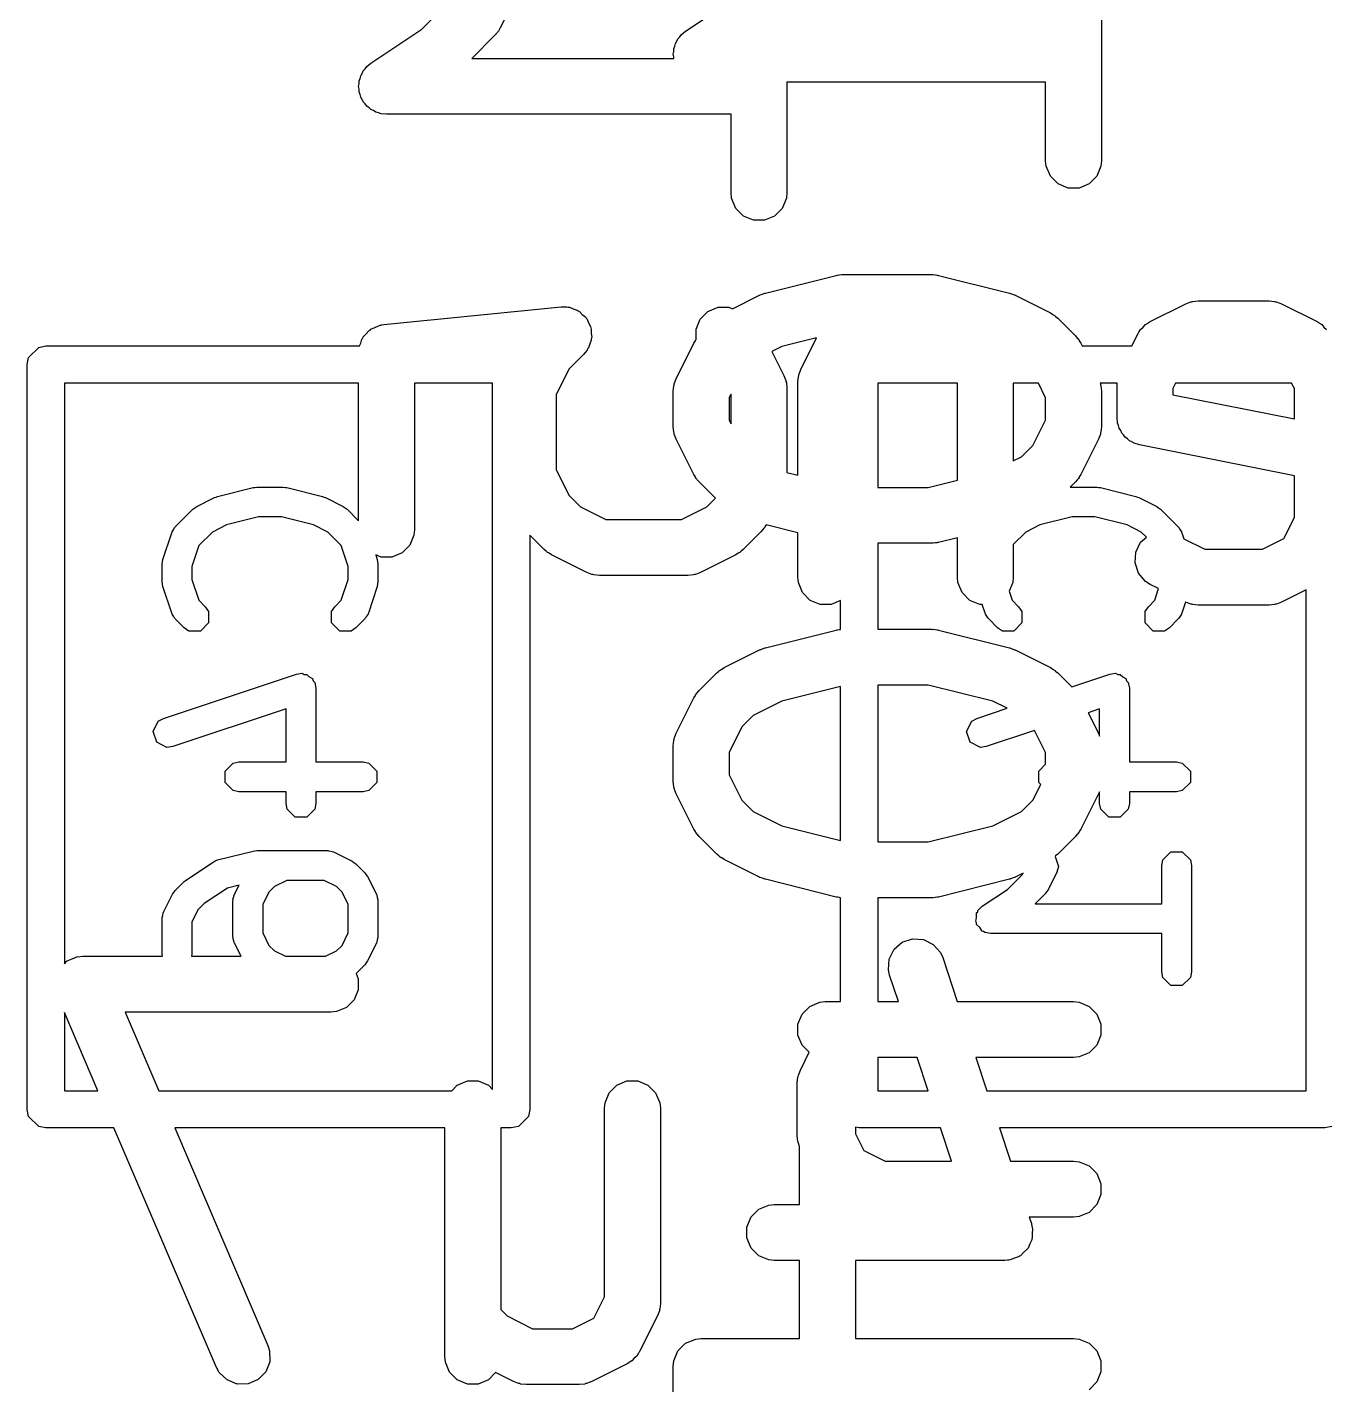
# Model space of a CAD drawing. Extents: x 3.93 to 7.47, y -4.9 to -2.95.
# Drawn here: x 6.7321 to 6.8693, y -4.008 to -3.8645 of the extents above; entities that cross this region are included whole.
import ezdxf

# ---------------------------------------------------------------- set-up
doc = ezdxf.new("R2010")
doc.units = 0
doc.header["$MEASUREMENT"] = 0
doc.layers.add('BLACK', color=7, linetype='CONTINUOUS')

msp = doc.modelspace()

# ---------------------------------------------------------------- linework, layer by layer
at = {"layer": 'BLACK', "linetype": 'CONTINUOUS'}
for p, q in [((6.84568, -3.85609), (6.84568, -3.87859)), ((6.78398, -3.86081), (6.78211, -3.86456)), ((6.77384, -3.86469), (6.77704, -3.86149)), ((6.80171, -3.86488), (6.80651, -3.86168)), ((6.76845, -3.86828), (6.77384, -3.86469)), ((6.78155, -3.86533), (6.7791, -3.86779)), ((6.78174, -3.8651), (6.78155, -3.86533)), ((6.7818, -3.86505), (6.78174, -3.8651)), ((6.78186, -3.86496), (6.7818, -3.86505)), ((6.78192, -3.86488), (6.78186, -3.86496)), ((6.78195, -3.86481), (6.78192, -3.86488)), ((6.78211, -3.86456), (6.78195, -3.86481)), ((6.8009, -3.8657), (6.8011, -3.86549)), ((6.8011, -3.86549), (6.80127, -3.86525)), ((6.80127, -3.86525), (6.80171, -3.86489)), ((6.80171, -3.86489), (6.80171, -3.86488)), ((6.80171, -3.86488), (6.80171, -3.86488)), ((6.80171, -3.86488), (6.80171, -3.86488)), ((6.8004, -3.86734), (6.80046, -3.86705)), ((6.80046, -3.86676), (6.80057, -3.86649)), ((6.80046, -3.86705), (6.80046, -3.86676)), ((6.80057, -3.86649), (6.80063, -3.86621)), ((6.80063, -3.86621), (6.80079, -3.86597)), ((6.80079, -3.86597), (6.8009, -3.8657)), ((6.76801, -3.86865), (6.76845, -3.86829)), ((6.76845, -3.86829), (6.76845, -3.86828)), ((6.76845, -3.86828), (6.76845, -3.86828)), ((6.76845, -3.86828), (6.76845, -3.86828)), ((6.7791, -3.86779), (6.80046, -3.86779)), ((6.80046, -3.86762), (6.8004, -3.86734)), ((6.80046, -3.86779), (6.80046, -3.86762)), ((6.7672, -3.87016), (6.76731, -3.86989)), ((6.76731, -3.86989), (6.76737, -3.86961)), ((6.76737, -3.86961), (6.76753, -3.86937)), ((6.76753, -3.86937), (6.76764, -3.8691)), ((6.76764, -3.8691), (6.76784, -3.86889)), ((6.76784, -3.86889), (6.76801, -3.86865)), ((6.76714, -3.87074), (6.7672, -3.87045)), ((6.7672, -3.87102), (6.76714, -3.87074)), ((6.7672, -3.87045), (6.7672, -3.87016)), ((6.7672, -3.87132), (6.7672, -3.87102)), ((6.76731, -3.87158), (6.7672, -3.87132)), ((6.83977, -3.87029), (6.81242, -3.87029)), ((6.81242, -3.87029), (6.81242, -3.88199)), ((6.83977, -3.87859), (6.83977, -3.87029)), ((6.76736, -3.87187), (6.76731, -3.87158)), ((6.76753, -3.87211), (6.76736, -3.87187)), ((6.76764, -3.87238), (6.76753, -3.87211)), ((6.76784, -3.87258), (6.76764, -3.87238)), ((6.768, -3.87282), (6.76784, -3.87258)), ((6.76825, -3.87299), (6.768, -3.87282)), ((6.76845, -3.87319), (6.76825, -3.87299)), ((6.76872, -3.8733), (6.76845, -3.87319)), ((6.76896, -3.87347), (6.76872, -3.8733)), ((6.76925, -3.87352), (6.76896, -3.87347)), ((6.76952, -3.87364), (6.76925, -3.87352)), ((6.77009, -3.87369), (6.76952, -3.87364)), ((6.80651, -3.87369), (6.77009, -3.87369)), ((6.77009, -3.87369), (6.77009, -3.87369)), ((6.77009, -3.87369), (6.77009, -3.87369)), ((6.77009, -3.87369), (6.77009, -3.87369)), ((6.80651, -3.88199), (6.80651, -3.87369)), ((6.83983, -3.87916), (6.83977, -3.87859)), ((6.84027, -3.88023), (6.83983, -3.87916)), ((6.84562, -3.87916), (6.84518, -3.88023)), ((6.84568, -3.87859), (6.84562, -3.87916)), ((6.84108, -3.88104), (6.84027, -3.88023)), ((6.84215, -3.88148), (6.84108, -3.88104)), ((6.84436, -3.88104), (6.8433, -3.88148)), ((6.84518, -3.88023), (6.84436, -3.88104)), ((6.80657, -3.88256), (6.80651, -3.88199)), ((6.80701, -3.88363), (6.80657, -3.88256)), ((6.81236, -3.88256), (6.81192, -3.88363)), ((6.81242, -3.88199), (6.81236, -3.88256)), ((6.8433, -3.88148), (6.84215, -3.88148)), ((6.80782, -3.88444), (6.80701, -3.88363)), ((6.81192, -3.88363), (6.8111, -3.88444)), ((6.80889, -3.88488), (6.80782, -3.88444)), ((6.81004, -3.88488), (6.80889, -3.88488)), ((6.8111, -3.88444), (6.81004, -3.88488)), ((6.81014, -3.8926), (6.81763, -3.89072)), ((6.81763, -3.89072), (6.81773, -3.89071)), ((6.81773, -3.89071), (6.81777, -3.89069)), ((6.81777, -3.89069), (6.81799, -3.89067)), ((6.81799, -3.89067), (6.81821, -3.89064)), ((6.81821, -3.89064), (6.81825, -3.89064)), ((6.81825, -3.89064), (6.81835, -3.89063)), ((6.81835, -3.89063), (6.82772, -3.89063)), ((6.82772, -3.89063), (6.82783, -3.89064)), ((6.82783, -3.89064), (6.82787, -3.89064)), ((6.82787, -3.89064), (6.82808, -3.89067)), ((6.82808, -3.89067), (6.8283, -3.89069)), ((6.8283, -3.89069), (6.82834, -3.89071)), ((6.82834, -3.89071), (6.82844, -3.89072)), ((6.82844, -3.89072), (6.83594, -3.8926)), ((6.80667, -3.89425), (6.80953, -3.89282)), ((6.80953, -3.89282), (6.80957, -3.8928)), ((6.80957, -3.8928), (6.80959, -3.89279)), ((6.80959, -3.89279), (6.80983, -3.8927)), ((6.80983, -3.8927), (6.81007, -3.89261)), ((6.81007, -3.89261), (6.81009, -3.89261)), ((6.81009, -3.89261), (6.81014, -3.8926)), ((6.83594, -3.8926), (6.83598, -3.89261)), ((6.83598, -3.89261), (6.836, -3.89261)), ((6.836, -3.89261), (6.83624, -3.8927)), ((6.83624, -3.8927), (6.83648, -3.89279)), ((6.83648, -3.89279), (6.8365, -3.8928)), ((6.8365, -3.8928), (6.83654, -3.89282)), ((6.83654, -3.89282), (6.84029, -3.89469)), ((6.7698, -3.89592), (6.78855, -3.89405)), ((6.78855, -3.89405), (6.78913, -3.89405)), ((6.78913, -3.89405), (6.78927, -3.89409)), ((6.78927, -3.89409), (6.78942, -3.89409)), ((6.78942, -3.89409), (6.78982, -3.89425)), ((6.78982, -3.89425), (6.79023, -3.89438)), ((6.80407, -3.89453), (6.80514, -3.89409)), ((6.80514, -3.89409), (6.80629, -3.89409)), ((6.80629, -3.89409), (6.80667, -3.89425)), ((6.85083, -3.89561), (6.85458, -3.89373)), ((6.85458, -3.89373), (6.85512, -3.89353)), ((6.85512, -3.89353), (6.85522, -3.89352)), ((6.85522, -3.89352), (6.85532, -3.89348)), ((6.85532, -3.89348), (6.8559, -3.89342)), ((6.8559, -3.89342), (6.8634, -3.89342)), ((6.8634, -3.89342), (6.86397, -3.89348)), ((6.86397, -3.89348), (6.86407, -3.89352)), ((6.86407, -3.89352), (6.86418, -3.89353)), ((6.86418, -3.89353), (6.86472, -3.89373)), ((6.86472, -3.89373), (6.86847, -3.89561)), ((6.79023, -3.89438), (6.79034, -3.89447)), ((6.79034, -3.89447), (6.79048, -3.89453)), ((6.79048, -3.89453), (6.79079, -3.89484)), ((6.79079, -3.89484), (6.79112, -3.89511)), ((6.79112, -3.89511), (6.79119, -3.89524)), ((6.79119, -3.89524), (6.7913, -3.89535)), ((6.7913, -3.89535), (6.79146, -3.89574)), ((6.79146, -3.89574), (6.79166, -3.89612)), ((6.80282, -3.89641), (6.80326, -3.89535)), ((6.80326, -3.89535), (6.80407, -3.89453)), ((6.84029, -3.89469), (6.84054, -3.89485)), ((6.84054, -3.89485), (6.84061, -3.89488)), ((6.84061, -3.89488), (6.84069, -3.89495)), ((6.84069, -3.89495), (6.84078, -3.895)), ((6.84078, -3.895), (6.84083, -3.89506)), ((6.84083, -3.89506), (6.84106, -3.89525)), ((6.84106, -3.89525), (6.84294, -3.89712)), ((6.85034, -3.89592), (6.85063, -3.89573)), ((6.85063, -3.89573), (6.85068, -3.89568)), ((6.85068, -3.89568), (6.85073, -3.89567)), ((6.85073, -3.89567), (6.85083, -3.89561)), ((6.86847, -3.89561), (6.86856, -3.89567)), ((6.86856, -3.89567), (6.86861, -3.89568)), ((6.86861, -3.89568), (6.86866, -3.89573)), ((6.86866, -3.89573), (6.86896, -3.89592)), ((6.76764, -3.89722), (6.76794, -3.89691)), ((6.76794, -3.89691), (6.76822, -3.89658)), ((6.76822, -3.89658), (6.76835, -3.89651)), ((6.76835, -3.89651), (6.76845, -3.89641)), ((6.76845, -3.89641), (6.76885, -3.89624)), ((6.76885, -3.89624), (6.76923, -3.89604)), ((6.76923, -3.89604), (6.76945, -3.89599)), ((6.76945, -3.89599), (6.76952, -3.89596)), ((6.76952, -3.89596), (6.76959, -3.89596)), ((6.76959, -3.89596), (6.7698, -3.89592)), ((6.79166, -3.89612), (6.79168, -3.89627)), ((6.79168, -3.89627), (6.79174, -3.89641)), ((6.79174, -3.89641), (6.79174, -3.89684)), ((6.79174, -3.89684), (6.79178, -3.89727)), ((6.80282, -3.89751), (6.80282, -3.89641)), ((6.84294, -3.89712), (6.84312, -3.89735)), ((6.84888, -3.89818), (6.84951, -3.89693)), ((6.84951, -3.89693), (6.84957, -3.89683)), ((6.84957, -3.89683), (6.84958, -3.89679)), ((6.84958, -3.89679), (6.84963, -3.89673)), ((6.84963, -3.89673), (6.84981, -3.89644)), ((6.84981, -3.89644), (6.85009, -3.89619)), ((6.85009, -3.89619), (6.85034, -3.89592)), ((6.86896, -3.89592), (6.8692, -3.89619)), ((6.8692, -3.89619), (6.86948, -3.89644)), ((6.73225, -3.89939), (6.73332, -3.89833)), ((6.73332, -3.89833), (6.73407, -3.89818)), ((6.73407, -3.89818), (6.76724, -3.89818)), ((6.76724, -3.89818), (6.76736, -3.89789)), ((6.76736, -3.89789), (6.76749, -3.89747)), ((6.76749, -3.89747), (6.76758, -3.89736)), ((6.76758, -3.89736), (6.76764, -3.89722)), ((6.7913, -3.89863), (6.79093, -3.89907)), ((6.79135, -3.89849), (6.7913, -3.89863)), ((6.79145, -3.89837), (6.79135, -3.89849)), ((6.79157, -3.89796), (6.79145, -3.89837)), ((6.79174, -3.89756), (6.79157, -3.89796)), ((6.79178, -3.89727), (6.79174, -3.89741)), ((6.79174, -3.89741), (6.79174, -3.89756)), ((6.80071, -3.90164), (6.80259, -3.89789)), ((6.80259, -3.89789), (6.80274, -3.89764)), ((6.80274, -3.89764), (6.80277, -3.89757)), ((6.80277, -3.89757), (6.80282, -3.89751)), ((6.81188, -3.89825), (6.81084, -3.89877)), ((6.81556, -3.89733), (6.81188, -3.89825)), ((6.81389, -3.90068), (6.81556, -3.89733)), ((6.84312, -3.89735), (6.84318, -3.8974)), ((6.84318, -3.8974), (6.84324, -3.89749)), ((6.84324, -3.89749), (6.8433, -3.89757)), ((6.8433, -3.89757), (6.84333, -3.89764)), ((6.84333, -3.89764), (6.84349, -3.89789)), ((6.84349, -3.89789), (6.84363, -3.89818)), ((6.84363, -3.89818), (6.84888, -3.89818)), ((6.7321, -3.90015), (6.73225, -3.89939)), ((6.79093, -3.89907), (6.78939, -3.90061)), ((6.81084, -3.89877), (6.8121, -3.90129)), ((6.7321, -3.97889), (6.7321, -3.90015)), ((6.78939, -3.90061), (6.78804, -3.90331)), ((6.8121, -3.90129), (6.81231, -3.90183)), ((6.81357, -3.902), (6.81363, -3.90142)), ((6.81363, -3.90142), (6.81367, -3.90132)), ((6.81367, -3.90132), (6.81368, -3.90122)), ((6.81368, -3.90122), (6.81389, -3.90068)), ((6.76714, -3.90212), (6.73604, -3.90212)), ((6.73604, -3.90212), (6.73604, -3.96349)), ((6.76714, -3.91666), (6.76714, -3.90212)), ((6.77305, -3.90212), (6.77305, -3.91761)), ((6.78131, -3.90212), (6.77305, -3.90212)), ((6.78131, -3.97678), (6.78131, -3.90212)), ((6.8004, -3.90296), (6.80046, -3.90238)), ((6.80046, -3.90238), (6.8005, -3.90228)), ((6.8005, -3.90218), (6.80071, -3.90164)), ((6.8005, -3.90228), (6.8005, -3.90218)), ((6.81231, -3.90183), (6.81232, -3.90194)), ((6.81232, -3.90194), (6.81236, -3.90203)), ((6.81236, -3.90203), (6.81242, -3.90261)), ((6.81242, -3.90261), (6.81242, -3.91155)), ((6.81357, -3.91184), (6.81357, -3.902)), ((6.82204, -3.90212), (6.82204, -3.91313)), ((6.83045, -3.90212), (6.82204, -3.90212)), ((6.83045, -3.91236), (6.83045, -3.90212)), ((6.83635, -3.90212), (6.83635, -3.91034)), ((6.839, -3.90212), (6.83635, -3.90212)), ((6.83977, -3.90366), (6.839, -3.90212)), ((6.84555, -3.90212), (6.84557, -3.90218)), ((6.84732, -3.90212), (6.84555, -3.90212)), ((6.84557, -3.90218), (6.84558, -3.90228)), ((6.84558, -3.90228), (6.84562, -3.90238)), ((6.84562, -3.90238), (6.84568, -3.90296)), ((6.84732, -3.90575), (6.84732, -3.90212)), ((6.85351, -3.90212), (6.85322, -3.90269)), ((6.85322, -3.90269), (6.85322, -3.90333)), ((6.86578, -3.90212), (6.85351, -3.90212)), ((6.86607, -3.90269), (6.86578, -3.90212)), ((6.86607, -3.90589), (6.86607, -3.90269)), ((6.78804, -3.90331), (6.78804, -3.91129)), ((6.8004, -3.90671), (6.8004, -3.90296)), ((6.8065, -3.90328), (6.80631, -3.90366)), ((6.80631, -3.90366), (6.80631, -3.90601)), ((6.80651, -3.90331), (6.8065, -3.90328)), ((6.80651, -3.90642), (6.80651, -3.90331)), ((6.83977, -3.90601), (6.83977, -3.90366)), ((6.84568, -3.90296), (6.84568, -3.90671)), ((6.85322, -3.90333), (6.86607, -3.90589)), ((6.84738, -3.90632), (6.84732, -3.90575)), ((6.80046, -3.90728), (6.8004, -3.90671)), ((6.80631, -3.90601), (6.80651, -3.90642)), ((6.83842, -3.90871), (6.83977, -3.90601)), ((6.84568, -3.90671), (6.84562, -3.90728)), ((6.84749, -3.90659), (6.84738, -3.90632)), ((6.84754, -3.90687), (6.84749, -3.90659)), ((6.84771, -3.90712), (6.84754, -3.90687)), ((6.84782, -3.90739), (6.84771, -3.90712)), ((6.8005, -3.90738), (6.80046, -3.90728)), ((6.8005, -3.90749), (6.8005, -3.90738)), ((6.80071, -3.90803), (6.8005, -3.90749)), ((6.80259, -3.91178), (6.80071, -3.90803)), ((6.84536, -3.90803), (6.84349, -3.91178)), ((6.84557, -3.90749), (6.84536, -3.90803)), ((6.84558, -3.90738), (6.84557, -3.90749)), ((6.84562, -3.90728), (6.84558, -3.90738)), ((6.84802, -3.90759), (6.84782, -3.90739)), ((6.84818, -3.90783), (6.84802, -3.90759)), ((6.84842, -3.908), (6.84818, -3.90783)), ((6.84863, -3.9082), (6.84842, -3.908)), ((6.8489, -3.90831), (6.84863, -3.9082)), ((6.84914, -3.90847), (6.8489, -3.90831)), ((6.84969, -3.90864), (6.84914, -3.90847)), ((6.86607, -3.91192), (6.84969, -3.90864)), ((6.83635, -3.91034), (6.83722, -3.90991)), ((6.83722, -3.90991), (6.83842, -3.90871)), ((6.78804, -3.91129), (6.78939, -3.91398)), ((6.81242, -3.91155), (6.81357, -3.91184)), ((6.80274, -3.91203), (6.80259, -3.91178)), ((6.80277, -3.9121), (6.80274, -3.91203)), ((6.80284, -3.91218), (6.80277, -3.9121)), ((6.80289, -3.91227), (6.80284, -3.91218)), ((6.80295, -3.91232), (6.80289, -3.91227)), ((6.80314, -3.91255), (6.80295, -3.91232)), ((6.80487, -3.91428), (6.80314, -3.91255)), ((6.82736, -3.91313), (6.83045, -3.91236)), ((6.84294, -3.91255), (6.84238, -3.9131)), ((6.84312, -3.91232), (6.84294, -3.91255)), ((6.84318, -3.91227), (6.84312, -3.91232)), ((6.84324, -3.91218), (6.84318, -3.91227)), ((6.8433, -3.9121), (6.84324, -3.91218)), ((6.84333, -3.91203), (6.8433, -3.9121)), ((6.84349, -3.91178), (6.84333, -3.91203)), ((6.86607, -3.9163), (6.86607, -3.91192)), ((6.75004, -3.91514), (6.75192, -3.9142)), ((6.75192, -3.9142), (6.75208, -3.91416)), ((6.75208, -3.91416), (6.75224, -3.91409)), ((6.75224, -3.91409), (6.75599, -3.91315)), ((6.75599, -3.91315), (6.75618, -3.91314)), ((6.75618, -3.91314), (6.75637, -3.9131)), ((6.75637, -3.9131), (6.75918, -3.9131)), ((6.75918, -3.9131), (6.75937, -3.91314)), ((6.75937, -3.91314), (6.75956, -3.91315)), ((6.75956, -3.91315), (6.76331, -3.91409)), ((6.76331, -3.91409), (6.76347, -3.91416)), ((6.76347, -3.91416), (6.76364, -3.9142)), ((6.76364, -3.9142), (6.76551, -3.91514)), ((6.78939, -3.91398), (6.79059, -3.91518)), ((6.80396, -3.91518), (6.80487, -3.91428)), ((6.82204, -3.91313), (6.82736, -3.91313)), ((6.84238, -3.9131), (6.84518, -3.9131)), ((6.84518, -3.9131), (6.84537, -3.91314)), ((6.84537, -3.91314), (6.84556, -3.91315)), ((6.84556, -3.91315), (6.84931, -3.91409)), ((6.84931, -3.91409), (6.84947, -3.91416)), ((6.84947, -3.91416), (6.84964, -3.9142)), ((6.84964, -3.9142), (6.85151, -3.91514)), ((6.74776, -3.91731), (6.74963, -3.91544)), ((6.74963, -3.91544), (6.74984, -3.9153)), ((6.74984, -3.9153), (6.75004, -3.91514)), ((6.76551, -3.91514), (6.76571, -3.9153)), ((6.76571, -3.9153), (6.76592, -3.91544)), ((6.76592, -3.91544), (6.76714, -3.91666)), ((6.79059, -3.91518), (6.79329, -3.91653)), ((6.80127, -3.91653), (6.80396, -3.91518)), ((6.85151, -3.91514), (6.85171, -3.9153)), ((6.85171, -3.9153), (6.85192, -3.91544)), ((6.85192, -3.91544), (6.85379, -3.91731)), ((6.75317, -3.9171), (6.75168, -3.91785)), ((6.75656, -3.91625), (6.75317, -3.9171)), ((6.75899, -3.91625), (6.75656, -3.91625)), ((6.76238, -3.9171), (6.75899, -3.91625)), ((6.76387, -3.91785), (6.76238, -3.9171)), ((6.79329, -3.91653), (6.80127, -3.91653)), ((6.81021, -3.91709), (6.81007, -3.9173)), ((6.81357, -3.91793), (6.81021, -3.91709)), ((6.83917, -3.9171), (6.83768, -3.91785)), ((6.84256, -3.91625), (6.83917, -3.9171)), ((6.84499, -3.91625), (6.84256, -3.91625)), ((6.84838, -3.9171), (6.84499, -3.91625)), ((6.84987, -3.91785), (6.84838, -3.9171)), ((6.86494, -3.91854), (6.86607, -3.9163)), ((6.74644, -3.92074), (6.74738, -3.91793)), ((6.74738, -3.91793), (6.74742, -3.91786)), ((6.74742, -3.91782), (6.74756, -3.91761)), ((6.74742, -3.91786), (6.74742, -3.91782)), ((6.74756, -3.91761), (6.74768, -3.91739)), ((6.74768, -3.91739), (6.74771, -3.91738)), ((6.74771, -3.91738), (6.74776, -3.91731)), ((6.75168, -3.91785), (6.75025, -3.91928)), ((6.7653, -3.91928), (6.76387, -3.91785)), ((6.77299, -3.91818), (6.77255, -3.91925)), ((6.77305, -3.91761), (6.77299, -3.91818)), ((6.78675, -3.9197), (6.78525, -3.91819)), ((6.78525, -3.91819), (6.78525, -3.97889)), ((6.80968, -3.91782), (6.8078, -3.9197)), ((6.80986, -3.9176), (6.80968, -3.91782)), ((6.80992, -3.91754), (6.80986, -3.9176)), ((6.80998, -3.91745), (6.80992, -3.91754)), ((6.81004, -3.91737), (6.80998, -3.91745)), ((6.81007, -3.9173), (6.81004, -3.91737)), ((6.81357, -3.92262), (6.81357, -3.91793)), ((6.83045, -3.91845), (6.82844, -3.91895)), ((6.83045, -3.92262), (6.83045, -3.91845)), ((6.83768, -3.91785), (6.83635, -3.91917)), ((6.84981, -3.91893), (6.85043, -3.9184)), ((6.85043, -3.9184), (6.84987, -3.91785)), ((6.85379, -3.91731), (6.85384, -3.91738)), ((6.85384, -3.91738), (6.85387, -3.91739)), ((6.85387, -3.91739), (6.85399, -3.91761)), ((6.85399, -3.91761), (6.85414, -3.91782)), ((6.85414, -3.91782), (6.85414, -3.91786)), ((6.85414, -3.91786), (6.85417, -3.91793)), ((6.85417, -3.91793), (6.85439, -3.91856)), ((6.85439, -3.91856), (6.85659, -3.91967)), ((6.8627, -3.91967), (6.86494, -3.91854)), ((6.75025, -3.91928), (6.74951, -3.92149)), ((6.76604, -3.92149), (6.7653, -3.91928)), ((6.77173, -3.92006), (6.77067, -3.9205)), ((6.77255, -3.91925), (6.77173, -3.92006)), ((6.78698, -3.91988), (6.78675, -3.9197)), ((6.78703, -3.91994), (6.78698, -3.91988)), ((6.78712, -3.92), (6.78703, -3.91994)), ((6.7872, -3.92006), (6.78712, -3.92)), ((6.78727, -3.92009), (6.7872, -3.92006)), ((6.78752, -3.92025), (6.78727, -3.92009)), ((6.80728, -3.92009), (6.80703, -3.92025)), ((6.80735, -3.92006), (6.80728, -3.92009)), ((6.80743, -3.92), (6.80735, -3.92006)), ((6.80752, -3.91994), (6.80743, -3.92)), ((6.80757, -3.91988), (6.80752, -3.91994)), ((6.8078, -3.9197), (6.80757, -3.91988)), ((6.82772, -3.91903), (6.82204, -3.91903)), ((6.82204, -3.91903), (6.82204, -3.92813)), ((6.82783, -3.91903), (6.82772, -3.91903)), ((6.82787, -3.91903), (6.82783, -3.91903)), ((6.82808, -3.919), (6.82787, -3.91903)), ((6.8283, -3.91898), (6.82808, -3.919)), ((6.82834, -3.91896), (6.8283, -3.91898)), ((6.82844, -3.91895), (6.82834, -3.91896)), ((6.83635, -3.91917), (6.83635, -3.92262)), ((6.84922, -3.92111), (6.8493, -3.91997)), ((6.8493, -3.91997), (6.84981, -3.91893)), ((6.85659, -3.91967), (6.8627, -3.91967)), ((6.74636, -3.92124), (6.74641, -3.92099)), ((6.74636, -3.92311), (6.74636, -3.92124)), ((6.74641, -3.92099), (6.74644, -3.92074)), ((6.74951, -3.92149), (6.74951, -3.92286)), ((6.76604, -3.92286), (6.76604, -3.92149)), ((6.76952, -3.9205), (6.76896, -3.92027)), ((6.76896, -3.92027), (6.76911, -3.92074)), ((6.76911, -3.92074), (6.76914, -3.92099)), ((6.76914, -3.92099), (6.76919, -3.92124)), ((6.76919, -3.92124), (6.76919, -3.92311)), ((6.77067, -3.9205), (6.76952, -3.9205)), ((6.79127, -3.92212), (6.78752, -3.92025)), ((6.80703, -3.92025), (6.80328, -3.92212)), ((6.84958, -3.92221), (6.84922, -3.92111)), ((6.74951, -3.92286), (6.75025, -3.92507)), ((6.7653, -3.92507), (6.76604, -3.92286)), ((6.79181, -3.92233), (6.79127, -3.92212)), ((6.79192, -3.92234), (6.79181, -3.92233)), ((6.79201, -3.92238), (6.79192, -3.92234)), ((6.79259, -3.92244), (6.79201, -3.92238)), ((6.80196, -3.92244), (6.79259, -3.92244)), ((6.80254, -3.92238), (6.80196, -3.92244)), ((6.80264, -3.92234), (6.80254, -3.92238)), ((6.80274, -3.92233), (6.80264, -3.92234)), ((6.80328, -3.92212), (6.80274, -3.92233)), ((6.81363, -3.9232), (6.81357, -3.92262)), ((6.8305, -3.9232), (6.83045, -3.92262)), ((6.83635, -3.92262), (6.8363, -3.9232)), ((6.85034, -3.92308), (6.84958, -3.92221)), ((6.74641, -3.92336), (6.74636, -3.92311)), ((6.74644, -3.92361), (6.74641, -3.92336)), ((6.74738, -3.92642), (6.74644, -3.92361)), ((6.76911, -3.92361), (6.76817, -3.92642)), ((6.76914, -3.92336), (6.76911, -3.92361)), ((6.76919, -3.92311), (6.76914, -3.92336)), ((6.81407, -3.92426), (6.81363, -3.9232)), ((6.81489, -3.92508), (6.81407, -3.92426)), ((6.83094, -3.92426), (6.8305, -3.9232)), ((6.83176, -3.92508), (6.83094, -3.92426)), ((6.8363, -3.9232), (6.83592, -3.9241)), ((6.83592, -3.9241), (6.83625, -3.92507)), ((6.85083, -3.92339), (6.85034, -3.92308)), ((6.85172, -3.92383), (6.85083, -3.92339)), ((6.8513, -3.92507), (6.85172, -3.92383)), ((6.86731, -3.92396), (6.86472, -3.92526)), ((6.86731, -3.97692), (6.86731, -3.92396)), ((6.75025, -3.92507), (6.75092, -3.92575)), ((6.75092, -3.92575), (6.75126, -3.92626)), ((6.76429, -3.92626), (6.76463, -3.92575)), ((6.76463, -3.92575), (6.7653, -3.92507)), ((6.81595, -3.92552), (6.81489, -3.92508)), ((6.8171, -3.92552), (6.81595, -3.92552)), ((6.8181, -3.9251), (6.8171, -3.92552)), ((6.8181, -3.92815), (6.8181, -3.9251)), ((6.83282, -3.92552), (6.83176, -3.92508)), ((6.83307, -3.92552), (6.83282, -3.92552)), ((6.83338, -3.92642), (6.83307, -3.92552)), ((6.83625, -3.92507), (6.83692, -3.92575)), ((6.83692, -3.92575), (6.83726, -3.92626)), ((6.85029, -3.92626), (6.85063, -3.92575)), ((6.85063, -3.92575), (6.8513, -3.92507)), ((6.85456, -3.92525), (6.85417, -3.92642)), ((6.85458, -3.92526), (6.85456, -3.92525)), ((6.85512, -3.92547), (6.85458, -3.92526)), ((6.85522, -3.92548), (6.85512, -3.92547)), ((6.85532, -3.92552), (6.85522, -3.92548)), ((6.8559, -3.92557), (6.85532, -3.92552)), ((6.8634, -3.92557), (6.8559, -3.92557)), ((6.86397, -3.92552), (6.8634, -3.92557)), ((6.86407, -3.92548), (6.86397, -3.92552)), ((6.86418, -3.92547), (6.86407, -3.92548)), ((6.86472, -3.92526), (6.86418, -3.92547)), ((6.74742, -3.92649), (6.74738, -3.92642)), ((6.74742, -3.92653), (6.74742, -3.92649)), ((6.74756, -3.92674), (6.74742, -3.92653)), ((6.74768, -3.92696), (6.74756, -3.92674)), ((6.74771, -3.92697), (6.74768, -3.92696)), ((6.74776, -3.92704), (6.74771, -3.92697)), ((6.74869, -3.92798), (6.74776, -3.92704)), ((6.75126, -3.92626), (6.75126, -3.92746)), ((6.76429, -3.92746), (6.76429, -3.92626)), ((6.76779, -3.92704), (6.76686, -3.92798)), ((6.76784, -3.92697), (6.76779, -3.92704)), ((6.76787, -3.92696), (6.76784, -3.92697)), ((6.76799, -3.92674), (6.76787, -3.92696)), ((6.76814, -3.92653), (6.76799, -3.92674)), ((6.76817, -3.92642), (6.76814, -3.92649)), ((6.76814, -3.92649), (6.76814, -3.92653)), ((6.83342, -3.92649), (6.83338, -3.92642)), ((6.83342, -3.92653), (6.83342, -3.92649)), ((6.83356, -3.92674), (6.83342, -3.92653)), ((6.83368, -3.92696), (6.83356, -3.92674)), ((6.83371, -3.92697), (6.83368, -3.92696)), ((6.83376, -3.92704), (6.83371, -3.92697)), ((6.83469, -3.92798), (6.83376, -3.92704)), ((6.83726, -3.92626), (6.83726, -3.92746)), ((6.85029, -3.92746), (6.85029, -3.92626)), ((6.85379, -3.92704), (6.85286, -3.92798)), ((6.85384, -3.92697), (6.85379, -3.92704)), ((6.85387, -3.92696), (6.85384, -3.92697)), ((6.85399, -3.92674), (6.85387, -3.92696)), ((6.85414, -3.92653), (6.85399, -3.92674)), ((6.85417, -3.92642), (6.85414, -3.92649)), ((6.85414, -3.92649), (6.85414, -3.92653)), ((6.7492, -3.92832), (6.74869, -3.92798)), ((6.75041, -3.92832), (6.7492, -3.92832)), ((6.75126, -3.92746), (6.75041, -3.92832)), ((6.76514, -3.92832), (6.76429, -3.92746)), ((6.76635, -3.92832), (6.76514, -3.92832)), ((6.76686, -3.92798), (6.76635, -3.92832)), ((6.81014, -3.93009), (6.81763, -3.92822)), ((6.81763, -3.92822), (6.81773, -3.9282)), ((6.81773, -3.9282), (6.81777, -3.92818)), ((6.81777, -3.92818), (6.81799, -3.92816)), ((6.81799, -3.92816), (6.8181, -3.92815)), ((6.82204, -3.92813), (6.82772, -3.92813)), ((6.82772, -3.92813), (6.82783, -3.92814)), ((6.82783, -3.92814), (6.82787, -3.92813)), ((6.82787, -3.92813), (6.82808, -3.92816)), ((6.82808, -3.92816), (6.8283, -3.92818)), ((6.8283, -3.92818), (6.82834, -3.9282)), ((6.82834, -3.9282), (6.82844, -3.92822)), ((6.82844, -3.92822), (6.83594, -3.93009)), ((6.8352, -3.92832), (6.83469, -3.92798)), ((6.83641, -3.92832), (6.8352, -3.92832)), ((6.83726, -3.92746), (6.83641, -3.92832)), ((6.85114, -3.92832), (6.85029, -3.92746)), ((6.85235, -3.92832), (6.85114, -3.92832)), ((6.85286, -3.92798), (6.85235, -3.92832)), ((6.80959, -3.93029), (6.80983, -3.9302)), ((6.80983, -3.9302), (6.81007, -3.93011)), ((6.81007, -3.93011), (6.81009, -3.93011)), ((6.81009, -3.93011), (6.81014, -3.93009)), ((6.83594, -3.93009), (6.83598, -3.93011)), ((6.83598, -3.93011), (6.836, -3.93011)), ((6.836, -3.93011), (6.83624, -3.9302)), ((6.83624, -3.9302), (6.83648, -3.93029)), ((6.80578, -3.93219), (6.80953, -3.93031)), ((6.80953, -3.93031), (6.80957, -3.9303)), ((6.80957, -3.9303), (6.80959, -3.93029)), ((6.83648, -3.93029), (6.8365, -3.9303)), ((6.8365, -3.9303), (6.83654, -3.93031)), ((6.83654, -3.93031), (6.84029, -3.93219)), ((6.7465, -3.93755), (6.76056, -3.93287)), ((6.76056, -3.93287), (6.76117, -3.93279)), ((6.76117, -3.93279), (6.7614, -3.93291)), ((6.7614, -3.93291), (6.76166, -3.93291)), ((6.76166, -3.93291), (6.76192, -3.93317)), ((6.80314, -3.93462), (6.80501, -3.93274)), ((6.80501, -3.93274), (6.80524, -3.93256)), ((6.80524, -3.93256), (6.80529, -3.9325)), ((6.80529, -3.9325), (6.80538, -3.93244)), ((6.80538, -3.93244), (6.80546, -3.93237)), ((6.80546, -3.93237), (6.80553, -3.93234)), ((6.80553, -3.93234), (6.80578, -3.93219)), ((6.84029, -3.93219), (6.84054, -3.93234)), ((6.84054, -3.93234), (6.84061, -3.93237)), ((6.84061, -3.93237), (6.84069, -3.93244)), ((6.84069, -3.93244), (6.84078, -3.9325)), ((6.84078, -3.9325), (6.84083, -3.93256)), ((6.84083, -3.93256), (6.84106, -3.93274)), ((6.84106, -3.93274), (6.84253, -3.93421)), ((6.84253, -3.93421), (6.84656, -3.93287)), ((6.84656, -3.93287), (6.84717, -3.93279)), ((6.84717, -3.93279), (6.8474, -3.93291)), ((6.8474, -3.93291), (6.84766, -3.93291)), ((6.84766, -3.93291), (6.84792, -3.93317)), ((6.76192, -3.93317), (6.76225, -3.93333)), ((6.76225, -3.93333), (6.76233, -3.93358)), ((6.76233, -3.93358), (6.76251, -3.93376)), ((6.76251, -3.93376), (6.76263, -3.93436)), ((6.76263, -3.93436), (6.76263, -3.94216)), ((6.8181, -3.93419), (6.81188, -3.93574)), ((6.8181, -3.95047), (6.8181, -3.93419)), ((6.82736, -3.93403), (6.82204, -3.93403)), ((6.82204, -3.93403), (6.82204, -3.95062)), ((6.83419, -3.93574), (6.82736, -3.93403)), ((6.84792, -3.93317), (6.84825, -3.93333)), ((6.84825, -3.93333), (6.84833, -3.93358)), ((6.84833, -3.93358), (6.84851, -3.93376)), ((6.84851, -3.93376), (6.84863, -3.93436)), ((6.84863, -3.93436), (6.84863, -3.94216)), ((6.80071, -3.93913), (6.80259, -3.93538)), ((6.80259, -3.93538), (6.80274, -3.93514)), ((6.80274, -3.93514), (6.80277, -3.93506)), ((6.80277, -3.93506), (6.80284, -3.93498)), ((6.80284, -3.93498), (6.80289, -3.93489)), ((6.80289, -3.93489), (6.80295, -3.93484)), ((6.80295, -3.93484), (6.80314, -3.93462)), ((6.81188, -3.93574), (6.80885, -3.93726)), ((6.83569, -3.93649), (6.83419, -3.93574)), ((6.75948, -3.93655), (6.74749, -3.94054)), ((6.75948, -3.94216), (6.75948, -3.93655)), ((6.80885, -3.93726), (6.80765, -3.93845)), ((6.8325, -3.93755), (6.83569, -3.93649)), ((6.84548, -3.93655), (6.84427, -3.93695)), ((6.84427, -3.93695), (6.84536, -3.93913)), ((6.84548, -3.93944), (6.84548, -3.93655)), ((6.74542, -3.93894), (6.74596, -3.93786)), ((6.74596, -3.93786), (6.7465, -3.93755)), ((6.80765, -3.93845), (6.80631, -3.94115)), ((6.83142, -3.93894), (6.83196, -3.93786)), ((6.83196, -3.93786), (6.8325, -3.93755)), ((6.74581, -3.94008), (6.74542, -3.93894)), ((6.74688, -3.94062), (6.74581, -3.94008)), ((6.8004, -3.94045), (6.80046, -3.93988)), ((6.80046, -3.93988), (6.8005, -3.93978)), ((6.8005, -3.93967), (6.80071, -3.93913)), ((6.8005, -3.93978), (6.8005, -3.93967)), ((6.83181, -3.94008), (6.83142, -3.93894)), ((6.83288, -3.94062), (6.83181, -3.94008)), ((6.83861, -3.93884), (6.83349, -3.94054)), ((6.83977, -3.94115), (6.83861, -3.93884)), ((6.84536, -3.93913), (6.84548, -3.93944)), ((6.74749, -3.94054), (6.74688, -3.94062)), ((6.8004, -3.9442), (6.8004, -3.94045)), ((6.80631, -3.94115), (6.80631, -3.94351)), ((6.83349, -3.94054), (6.83288, -3.94062)), ((6.83977, -3.9424), (6.83977, -3.94115)), ((6.75304, -3.94313), (6.75389, -3.94228)), ((6.75304, -3.94434), (6.75304, -3.94313)), ((6.75389, -3.94228), (6.75449, -3.94216)), ((6.75449, -3.94216), (6.75948, -3.94216)), ((6.76263, -3.94216), (6.76762, -3.94216)), ((6.76762, -3.94216), (6.76822, -3.94228)), ((6.76822, -3.94228), (6.76907, -3.94313)), ((6.76907, -3.94313), (6.76907, -3.94434)), ((6.83904, -3.94313), (6.83977, -3.9424)), ((6.83904, -3.94434), (6.83904, -3.94313)), ((6.84863, -3.94216), (6.85362, -3.94216)), ((6.85362, -3.94216), (6.85422, -3.94228)), ((6.85422, -3.94228), (6.85507, -3.94313)), ((6.85507, -3.94313), (6.85507, -3.94434)), ((6.75389, -3.94519), (6.75304, -3.94434)), ((6.76907, -3.94434), (6.76822, -3.94519)), ((6.80046, -3.94478), (6.8004, -3.9442)), ((6.80631, -3.94351), (6.80765, -3.9462)), ((6.83842, -3.9462), (6.83925, -3.94455)), ((6.83925, -3.94455), (6.83904, -3.94434)), ((6.85507, -3.94434), (6.85422, -3.94519)), ((6.75449, -3.94531), (6.75389, -3.94519)), ((6.75948, -3.94531), (6.75449, -3.94531)), ((6.75948, -3.94655), (6.75948, -3.94531)), ((6.76762, -3.94531), (6.76263, -3.94531)), ((6.76263, -3.94531), (6.76263, -3.94655)), ((6.76822, -3.94519), (6.76762, -3.94531)), ((6.8005, -3.94488), (6.80046, -3.94478)), ((6.8005, -3.94498), (6.8005, -3.94488)), ((6.80071, -3.94552), (6.8005, -3.94498)), ((6.80259, -3.94927), (6.80071, -3.94552)), ((6.84536, -3.94552), (6.84349, -3.94927)), ((6.84545, -3.94531), (6.84536, -3.94552)), ((6.84548, -3.94531), (6.84545, -3.94531)), ((6.84548, -3.94655), (6.84548, -3.94531)), ((6.85362, -3.94531), (6.84863, -3.94531)), ((6.84863, -3.94531), (6.84863, -3.94655)), ((6.85422, -3.94519), (6.85362, -3.94531)), ((6.7596, -3.94715), (6.75948, -3.94655)), ((6.76045, -3.948), (6.7596, -3.94715)), ((6.76251, -3.94715), (6.76166, -3.948)), ((6.76263, -3.94655), (6.76251, -3.94715)), ((6.80765, -3.9462), (6.80885, -3.9474)), ((6.80885, -3.9474), (6.81188, -3.94892)), ((6.83419, -3.94892), (6.83722, -3.9474)), ((6.83722, -3.9474), (6.83842, -3.9462)), ((6.8456, -3.94715), (6.84548, -3.94655)), ((6.84645, -3.948), (6.8456, -3.94715)), ((6.84851, -3.94715), (6.84766, -3.948)), ((6.84863, -3.94655), (6.84851, -3.94715)), ((6.76166, -3.948), (6.76045, -3.948)), ((6.84766, -3.948), (6.84645, -3.948)), ((6.80274, -3.94952), (6.80259, -3.94927)), ((6.80277, -3.94959), (6.80274, -3.94952)), ((6.80284, -3.94967), (6.80277, -3.94959)), ((6.80289, -3.94976), (6.80284, -3.94967)), ((6.80295, -3.94981), (6.80289, -3.94976)), ((6.80314, -3.95004), (6.80295, -3.94981)), ((6.80501, -3.95192), (6.80314, -3.95004)), ((6.81188, -3.94892), (6.8181, -3.95047)), ((6.82736, -3.95062), (6.83419, -3.94892)), ((6.84294, -3.95004), (6.84106, -3.95192)), ((6.84312, -3.94981), (6.84294, -3.95004)), ((6.84318, -3.94976), (6.84312, -3.94981)), ((6.84324, -3.94967), (6.84318, -3.94976)), ((6.8433, -3.94959), (6.84324, -3.94967)), ((6.84333, -3.94952), (6.8433, -3.94959)), ((6.84349, -3.94927), (6.84333, -3.94952)), ((6.75224, -3.95252), (6.75599, -3.95158)), ((6.75599, -3.95158), (6.75618, -3.95157)), ((6.75618, -3.95157), (6.75637, -3.95153)), ((6.75637, -3.95153), (6.76387, -3.95153)), ((6.76387, -3.95153), (6.76395, -3.95155)), ((6.76395, -3.95155), (6.76398, -3.95154)), ((6.76398, -3.95154), (6.76422, -3.9516)), ((6.76422, -3.9516), (6.76447, -3.95165)), ((6.76447, -3.95165), (6.7645, -3.95168)), ((6.7645, -3.95168), (6.76457, -3.9517)), ((6.76457, -3.9517), (6.76645, -3.95264)), ((6.82204, -3.95062), (6.82736, -3.95062)), ((6.85216, -3.95251), (6.85302, -3.95165)), ((6.85302, -3.95165), (6.85422, -3.95165)), ((6.85422, -3.95165), (6.85507, -3.95251)), ((6.74893, -3.95461), (6.75175, -3.95274)), ((6.75175, -3.95274), (6.75199, -3.95263)), ((6.75199, -3.95263), (6.75224, -3.95252)), ((6.76645, -3.95264), (6.76665, -3.95279)), ((6.76665, -3.95279), (6.76686, -3.95293)), ((6.76686, -3.95293), (6.76779, -3.95387)), ((6.80524, -3.9521), (6.80501, -3.95192)), ((6.80529, -3.95216), (6.80524, -3.9521)), ((6.80538, -3.95222), (6.80529, -3.95216)), ((6.80546, -3.95228), (6.80538, -3.95222)), ((6.80553, -3.95231), (6.80546, -3.95228)), ((6.80578, -3.95247), (6.80553, -3.95231)), ((6.80953, -3.95434), (6.80578, -3.95247)), ((6.84083, -3.9521), (6.84078, -3.95216)), ((6.84078, -3.95216), (6.84078, -3.95217)), ((6.84078, -3.95217), (6.84113, -3.95322)), ((6.84106, -3.95192), (6.84083, -3.9521)), ((6.85204, -3.95311), (6.85216, -3.95251)), ((6.85204, -3.95716), (6.85204, -3.95311)), ((6.85507, -3.95251), (6.85519, -3.95311)), ((6.85519, -3.95311), (6.85519, -3.96436)), ((6.74882, -3.95472), (6.74893, -3.95461)), ((6.76779, -3.95387), (6.76793, -3.95408)), ((6.76793, -3.95408), (6.76809, -3.95428)), ((6.76809, -3.95428), (6.76903, -3.95615)), ((6.80957, -3.95436), (6.80953, -3.95434)), ((6.80959, -3.95437), (6.80957, -3.95436)), ((6.80983, -3.95446), (6.80959, -3.95437)), ((6.81007, -3.95455), (6.80983, -3.95446)), ((6.81009, -3.95455), (6.81007, -3.95455)), ((6.81014, -3.95457), (6.81009, -3.95455)), ((6.81763, -3.95644), (6.81014, -3.95457)), ((6.83594, -3.95457), (6.82844, -3.95644)), ((6.83574, -3.95563), (6.83733, -3.95405)), ((6.83598, -3.95455), (6.83594, -3.95457)), ((6.836, -3.95455), (6.83598, -3.95455)), ((6.83624, -3.95446), (6.836, -3.95455)), ((6.83648, -3.95437), (6.83624, -3.95446)), ((6.8365, -3.95436), (6.83648, -3.95437)), ((6.83654, -3.95434), (6.8365, -3.95436)), ((6.83739, -3.95392), (6.83654, -3.95434)), ((6.83733, -3.95405), (6.83739, -3.95392)), ((6.84097, -3.95381), (6.84003, -3.95569)), ((6.84113, -3.95322), (6.84097, -3.95381)), ((6.74746, -3.95615), (6.74762, -3.95595)), ((6.74762, -3.95595), (6.74776, -3.95574)), ((6.74776, -3.95574), (6.74869, -3.95481)), ((6.74869, -3.95481), (6.74882, -3.95472)), ((6.75327, -3.95551), (6.75081, -3.95714)), ((6.7545, -3.9552), (6.75327, -3.95551)), ((6.75402, -3.95615), (6.7545, -3.9552)), ((6.75766, -3.95592), (6.75701, -3.95723)), ((6.75824, -3.95534), (6.75766, -3.95592)), ((6.75955, -3.95468), (6.75824, -3.95534)), ((6.7635, -3.95468), (6.75955, -3.95468)), ((6.76481, -3.95534), (6.7635, -3.95468)), ((6.76539, -3.95592), (6.76481, -3.95534)), ((6.76604, -3.95723), (6.76539, -3.95592)), ((6.83306, -3.95742), (6.83574, -3.95563)), ((6.83987, -3.95589), (6.83973, -3.9561)), ((6.84003, -3.95569), (6.83987, -3.95589)), ((6.74652, -3.95803), (6.74746, -3.95615)), ((6.75081, -3.95714), (6.75016, -3.95779)), ((6.75386, -3.95675), (6.75393, -3.9565)), ((6.75387, -3.95678), (6.75386, -3.95675)), ((6.75386, -3.95686), (6.75387, -3.95678)), ((6.75386, -3.96061), (6.75386, -3.95686)), ((6.75393, -3.9565), (6.75398, -3.95626)), ((6.75398, -3.95626), (6.754, -3.95623)), ((6.754, -3.95623), (6.75402, -3.95615)), ((6.75701, -3.95723), (6.75701, -3.96024)), ((6.76604, -3.96024), (6.76604, -3.95723)), ((6.76903, -3.95615), (6.76905, -3.95623)), ((6.76905, -3.95623), (6.76907, -3.95626)), ((6.76907, -3.95626), (6.76912, -3.9565)), ((6.76912, -3.9565), (6.76919, -3.95675)), ((6.76919, -3.95675), (6.76918, -3.95678)), ((6.76918, -3.95678), (6.76919, -3.95686)), ((6.76919, -3.95686), (6.76919, -3.96061)), ((6.81773, -3.95646), (6.81763, -3.95644)), ((6.81777, -3.95647), (6.81773, -3.95646)), ((6.81799, -3.95649), (6.81777, -3.95647)), ((6.8181, -3.95651), (6.81799, -3.95649)), ((6.8181, -3.9675), (6.8181, -3.95651)), ((6.82772, -3.95653), (6.82204, -3.95653)), ((6.82204, -3.95653), (6.82204, -3.9675)), ((6.82783, -3.95652), (6.82772, -3.95653)), ((6.82787, -3.95653), (6.82783, -3.95652)), ((6.82808, -3.95649), (6.82787, -3.95653)), ((6.8283, -3.95647), (6.82808, -3.95649)), ((6.82834, -3.95646), (6.8283, -3.95647)), ((6.82844, -3.95644), (6.82834, -3.95646)), ((6.83262, -3.95786), (6.83306, -3.95742)), ((6.83973, -3.9561), (6.83867, -3.95716)), ((6.83867, -3.95716), (6.85204, -3.95716)), ((6.74636, -3.95862), (6.74643, -3.95838)), ((6.74637, -3.95866), (6.74636, -3.95862)), ((6.74636, -3.95873), (6.74637, -3.95866)), ((6.74636, -3.96248), (6.74636, -3.95873)), ((6.74643, -3.95838), (6.74648, -3.95813)), ((6.74648, -3.95813), (6.7465, -3.9581)), ((6.7465, -3.9581), (6.74652, -3.95803)), ((6.75016, -3.95779), (6.74951, -3.9591)), ((6.83239, -3.95904), (6.83248, -3.95859)), ((6.83248, -3.95813), (6.83259, -3.95802)), ((6.83248, -3.95859), (6.83248, -3.95813)), ((6.83259, -3.95802), (6.83262, -3.95786)), ((6.74951, -3.9591), (6.74951, -3.96248)), ((6.75701, -3.96024), (6.75766, -3.96155)), ((6.76539, -3.96155), (6.76604, -3.96024)), ((6.83248, -3.95917), (6.83239, -3.95904)), ((6.83248, -3.95934), (6.83248, -3.95917)), ((6.8328, -3.95966), (6.83248, -3.95934)), ((6.83306, -3.96004), (6.8328, -3.95966)), ((6.83322, -3.96007), (6.83306, -3.96004)), ((6.83333, -3.96019), (6.83322, -3.96007)), ((6.83393, -3.96031), (6.83333, -3.96019)), ((6.85204, -3.96031), (6.83393, -3.96031)), ((6.85204, -3.96436), (6.85204, -3.96031)), ((6.75387, -3.96069), (6.75386, -3.96061)), ((6.75386, -3.96072), (6.75387, -3.96069)), ((6.75393, -3.96096), (6.75386, -3.96072)), ((6.75398, -3.96121), (6.75393, -3.96096)), ((6.754, -3.96124), (6.75398, -3.96121)), ((6.75402, -3.96131), (6.754, -3.96124)), ((6.75472, -3.96271), (6.75402, -3.96131)), ((6.75766, -3.96155), (6.75824, -3.96213)), ((6.76481, -3.96213), (6.76539, -3.96155)), ((6.76903, -3.96131), (6.76809, -3.96319)), ((6.76905, -3.96124), (6.76903, -3.96131)), ((6.76907, -3.96121), (6.76905, -3.96124)), ((6.76912, -3.96096), (6.76907, -3.96121)), ((6.76919, -3.96072), (6.76912, -3.96096)), ((6.76919, -3.96061), (6.76918, -3.96069)), ((6.76918, -3.96069), (6.76919, -3.96072)), ((6.82375, -3.96197), (6.82462, -3.96122)), ((6.82462, -3.96122), (6.82571, -3.96085)), ((6.82571, -3.96085), (6.82686, -3.96094)), ((6.82686, -3.96094), (6.82789, -3.96145)), ((6.82789, -3.96145), (6.82865, -3.96232)), ((6.73604, -3.96349), (6.7363, -3.96322)), ((6.7363, -3.96322), (6.73632, -3.96322)), ((6.73632, -3.96322), (6.73633, -3.9632)), ((6.73633, -3.9632), (6.73685, -3.96299)), ((6.73685, -3.96299), (6.73736, -3.96277)), ((6.73736, -3.96277), (6.73738, -3.96277)), ((6.73738, -3.96277), (6.73739, -3.96276)), ((6.73739, -3.96276), (6.73797, -3.96271)), ((6.73797, -3.96271), (6.7464, -3.96271)), ((6.7464, -3.96271), (6.74636, -3.96248)), ((6.74951, -3.96248), (6.74946, -3.96271)), ((6.74946, -3.96271), (6.75472, -3.96271)), ((6.75824, -3.96213), (6.7594, -3.96271)), ((6.7594, -3.96271), (6.76365, -3.96271)), ((6.76365, -3.96271), (6.76481, -3.96213)), ((6.76809, -3.96319), (6.76793, -3.96339)), ((6.82315, -3.96415), (6.82324, -3.963)), ((6.82324, -3.963), (6.82375, -3.96197)), ((6.82865, -3.96232), (6.82889, -3.96285)), ((6.82889, -3.96285), (6.83043, -3.9675)), ((6.76779, -3.9636), (6.76688, -3.96451)), ((6.76688, -3.96451), (6.76711, -3.96508)), ((6.76793, -3.96339), (6.76779, -3.9636)), ((6.82328, -3.96472), (6.82315, -3.96415)), ((6.85216, -3.96496), (6.85204, -3.96436)), ((6.85519, -3.96436), (6.85507, -3.96496)), ((6.76711, -3.96508), (6.76711, -3.96624)), ((6.82421, -3.9675), (6.82328, -3.96472)), ((6.85302, -3.96581), (6.85216, -3.96496)), ((6.85422, -3.96581), (6.85302, -3.96581)), ((6.85507, -3.96496), (6.85422, -3.96581)), ((6.76667, -3.9673), (6.76586, -3.96811)), ((6.76711, -3.96624), (6.76667, -3.9673)), ((6.8159, -3.96755), (6.81648, -3.9675)), ((6.81648, -3.9675), (6.8181, -3.9675)), ((6.82204, -3.9675), (6.82421, -3.9675)), ((6.83043, -3.9675), (6.84272, -3.9675)), ((6.84272, -3.9675), (6.8433, -3.96755)), ((6.73958, -3.97692), (6.73604, -3.96865)), ((6.73604, -3.96865), (6.73604, -3.97692)), ((6.76422, -3.96861), (6.74245, -3.96861)), ((6.74245, -3.96861), (6.74601, -3.97692)), ((6.76479, -3.96856), (6.76422, -3.96861)), ((6.76586, -3.96811), (6.76479, -3.96856)), ((6.81358, -3.96987), (6.81402, -3.96881)), ((6.81402, -3.96881), (6.81484, -3.968)), ((6.81484, -3.968), (6.8159, -3.96755)), ((6.8433, -3.96755), (6.84436, -3.968)), ((6.84436, -3.968), (6.84518, -3.96881)), ((6.84518, -3.96881), (6.84562, -3.96987)), ((6.81358, -3.97103), (6.81358, -3.96987)), ((6.84562, -3.96987), (6.84562, -3.97103)), ((6.81402, -3.97209), (6.81358, -3.97103)), ((6.84562, -3.97103), (6.84518, -3.97209)), ((6.81384, -3.97475), (6.81478, -3.97285)), ((6.81478, -3.97285), (6.81402, -3.97209)), ((6.84436, -3.97291), (6.8433, -3.97335)), ((6.84518, -3.97209), (6.84436, -3.97291)), ((6.82204, -3.9734), (6.82204, -3.97692)), ((6.82618, -3.9734), (6.82204, -3.9734)), ((6.82735, -3.97692), (6.82618, -3.9734)), ((6.84272, -3.9734), (6.8324, -3.9734)), ((6.8324, -3.9734), (6.83357, -3.97692)), ((6.8433, -3.97335), (6.84272, -3.9734)), ((6.77757, -3.97633), (6.77864, -3.97589)), ((6.77864, -3.97589), (6.77979, -3.97589)), ((6.77979, -3.97589), (6.78086, -3.97633)), ((6.79445, -3.97633), (6.79551, -3.97589)), ((6.79551, -3.97589), (6.79666, -3.97589)), ((6.79666, -3.97589), (6.79773, -3.97633)), ((6.81352, -3.97607), (6.81358, -3.9755)), ((6.81352, -3.9817), (6.81352, -3.97607)), ((6.81358, -3.9755), (6.81362, -3.9754)), ((6.81362, -3.9754), (6.81363, -3.97529)), ((6.81363, -3.97529), (6.81384, -3.97475)), ((6.73604, -3.97692), (6.73958, -3.97692)), ((6.74601, -3.97692), (6.77698, -3.97692)), ((6.77698, -3.97692), (6.77757, -3.97633)), ((6.78086, -3.97633), (6.78131, -3.97678)), ((6.79319, -3.97821), (6.79363, -3.97714)), ((6.79363, -3.97714), (6.79445, -3.97633)), ((6.79773, -3.97633), (6.79854, -3.97714)), ((6.79854, -3.97714), (6.79898, -3.97821)), ((6.82204, -3.97692), (6.82735, -3.97692)), ((6.83357, -3.97692), (6.86731, -3.97692)), ((6.73225, -3.97964), (6.7321, -3.97889)), ((6.78525, -3.97889), (6.7851, -3.97964)), ((6.79313, -3.97878), (6.79319, -3.97821)), ((6.79313, -3.99871), (6.79313, -3.97878)), ((6.79898, -3.97821), (6.79904, -3.97878)), ((6.79904, -3.97878), (6.79904, -3.99941)), ((6.73332, -3.98071), (6.73225, -3.97964)), ((6.7851, -3.97964), (6.78403, -3.98071)), ((6.73407, -3.98086), (6.73332, -3.98071)), ((6.74127, -3.98086), (6.73407, -3.98086)), ((6.75213, -4.00619), (6.74127, -3.98086)), ((6.77626, -3.98086), (6.7477, -3.98086)), ((6.7477, -3.98086), (6.75756, -4.00387)), ((6.77626, -4.00503), (6.77626, -3.98086)), ((6.78328, -3.98086), (6.78217, -3.98086)), ((6.78217, -3.98086), (6.78217, -4.00006)), ((6.78403, -3.98071), (6.78328, -3.98086)), ((6.81358, -3.98228), (6.81352, -3.9817)), ((6.82007, -3.98086), (6.81966, -3.98077)), ((6.81966, -3.98077), (6.81966, -3.98147)), ((6.81966, -3.98147), (6.82055, -3.98325)), ((6.82866, -3.98086), (6.82007, -3.98086)), ((6.82983, -3.98437), (6.82866, -3.98086)), ((6.86928, -3.98086), (6.83489, -3.98086)), ((6.83489, -3.98086), (6.83606, -3.98437)), ((6.87003, -3.98071), (6.86928, -3.98086)), ((6.81362, -3.98237), (6.81358, -3.98228)), ((6.81363, -3.98248), (6.81362, -3.98237)), ((6.81376, -3.98282), (6.81363, -3.98248)), ((6.81376, -3.98895), (6.81376, -3.98282)), ((6.82055, -3.98325), (6.8228, -3.98437)), ((6.8228, -3.98437), (6.82983, -3.98437)), ((6.83606, -3.98437), (6.84272, -3.98437)), ((6.84272, -3.98437), (6.8433, -3.98443)), ((6.8433, -3.98443), (6.84436, -3.98487)), ((6.84436, -3.98487), (6.84518, -3.98568)), ((6.84518, -3.98568), (6.84562, -3.98675)), ((6.84562, -3.98675), (6.84562, -3.9879)), ((6.80945, -3.98945), (6.81051, -3.98901)), ((6.81051, -3.98901), (6.81109, -3.98895)), ((6.81109, -3.98895), (6.81376, -3.98895)), ((6.84518, -3.98896), (6.84436, -3.98978)), ((6.84562, -3.9879), (6.84518, -3.98896)), ((6.80819, -3.99133), (6.80863, -3.99027)), ((6.80863, -3.99027), (6.80945, -3.98945)), ((6.84272, -3.99028), (6.83803, -3.99028)), ((6.83803, -3.99028), (6.83826, -3.99097)), ((6.8433, -3.99022), (6.84272, -3.99028)), ((6.84436, -3.98978), (6.8433, -3.99022)), ((6.80819, -3.99248), (6.80819, -3.99133)), ((6.83826, -3.99097), (6.83832, -3.99126)), ((6.83832, -3.99126), (6.83835, -3.99133)), ((6.83835, -3.99133), (6.83835, -3.99139)), ((6.83835, -3.99139), (6.83839, -3.99154)), ((6.83839, -3.99154), (6.83835, -3.99201)), ((6.80863, -3.99355), (6.80819, -3.99248)), ((6.83809, -3.99311), (6.83791, -3.99355)), ((6.83831, -3.99269), (6.83809, -3.99311)), ((6.83835, -3.99248), (6.83831, -3.99258)), ((6.83831, -3.99258), (6.83831, -3.99269)), ((6.83835, -3.99201), (6.83835, -3.99248)), ((6.80945, -3.99436), (6.80863, -3.99355)), ((6.81051, -3.9948), (6.80945, -3.99436)), ((6.81109, -3.99486), (6.81051, -3.9948)), ((6.83603, -3.9948), (6.83588, -3.99482)), ((6.83647, -3.99462), (6.83603, -3.9948)), ((6.83692, -3.99447), (6.83647, -3.99462)), ((6.837, -3.9944), (6.83692, -3.99447)), ((6.8371, -3.99436), (6.837, -3.9944)), ((6.83743, -3.99403), (6.8371, -3.99436)), ((6.83779, -3.99372), (6.83743, -3.99403)), ((6.83784, -3.99362), (6.83779, -3.99372)), ((6.83791, -3.99355), (6.83784, -3.99362)), ((6.81376, -3.99486), (6.81109, -3.99486)), ((6.81376, -4.00312), (6.81376, -3.99486)), ((6.83546, -3.99486), (6.81966, -3.99486)), ((6.81966, -3.99486), (6.81966, -4.00312)), ((6.83575, -3.99483), (6.83546, -3.99486)), ((6.83583, -3.99484), (6.83575, -3.99483)), ((6.83588, -3.99482), (6.83583, -3.99484)), ((6.79201, -4.00095), (6.79313, -3.99871)), ((6.78217, -4.00006), (6.78284, -4.00073)), ((6.79894, -4.00018), (6.79873, -4.00073)), ((6.79898, -3.99998), (6.79894, -4.00008)), ((6.79894, -4.00008), (6.79894, -4.00018)), ((6.79904, -3.99941), (6.79898, -3.99998)), ((6.78284, -4.00073), (6.78554, -4.00208)), ((6.78977, -4.00208), (6.79201, -4.00095)), ((6.79873, -4.00073), (6.79685, -4.00448)), ((6.78554, -4.00208), (6.78977, -4.00208)), ((6.80171, -4.00362), (6.80278, -4.00317)), ((6.80278, -4.00317), (6.80335, -4.00312)), ((6.80335, -4.00312), (6.81376, -4.00312)), ((6.81966, -4.00312), (6.84272, -4.00312)), ((6.84272, -4.00312), (6.8433, -4.00317)), ((6.8433, -4.00317), (6.84436, -4.00362)), ((6.75756, -4.00387), (6.75773, -4.00442)), ((6.75773, -4.00442), (6.75775, -4.00557)), ((6.79673, -4.00467), (6.79655, -4.00497)), ((6.79678, -4.00462), (6.79673, -4.00467)), ((6.79679, -4.00457), (6.79678, -4.00462)), ((6.79685, -4.00448), (6.79679, -4.00457)), ((6.80046, -4.00549), (6.8009, -4.00443)), ((6.8009, -4.00443), (6.80171, -4.00362)), ((6.84436, -4.00362), (6.84518, -4.00443)), ((6.84518, -4.00443), (6.84562, -4.00549)), ((6.75241, -4.0067), (6.75213, -4.00619)), ((6.75775, -4.00557), (6.75732, -4.00664)), ((6.77632, -4.00561), (6.77626, -4.00503)), ((6.77676, -4.00667), (6.77632, -4.00561)), ((6.79553, -4.0058), (6.79178, -4.00767)), ((6.79563, -4.00573), (6.79553, -4.0058)), ((6.79568, -4.00572), (6.79563, -4.00573)), ((6.79573, -4.00567), (6.79568, -4.00572)), ((6.79602, -4.00549), (6.79573, -4.00567)), ((6.79627, -4.00521), (6.79602, -4.00549)), ((6.79655, -4.00497), (6.79627, -4.00521)), ((6.8004, -4.00607), (6.80046, -4.00549)), ((6.8004, -4.02482), (6.8004, -4.00607)), ((6.84562, -4.00549), (6.84562, -4.00665)), ((6.75323, -4.0075), (6.75241, -4.0067)), ((6.7543, -4.00793), (6.75323, -4.0075)), ((6.75651, -4.00746), (6.75545, -4.00792)), ((6.75732, -4.00664), (6.75651, -4.00746)), ((6.77757, -4.00748), (6.77676, -4.00667)), ((6.77864, -4.00793), (6.77757, -4.00748)), ((6.78086, -4.00748), (6.77979, -4.00793)), ((6.78162, -4.00672), (6.78086, -4.00748)), ((6.78352, -4.00767), (6.78162, -4.00672)), ((6.78406, -4.00788), (6.78352, -4.00767)), ((6.79178, -4.00767), (6.79124, -4.00788)), ((6.84518, -4.00771), (6.84436, -4.00853)), ((6.84562, -4.00665), (6.84518, -4.00771)), ((6.75545, -4.00792), (6.7543, -4.00793)), ((6.77979, -4.00793), (6.77864, -4.00793)), ((6.78416, -4.00788), (6.78406, -4.00788)), ((6.78426, -4.00793), (6.78416, -4.00788)), ((6.78484, -4.00798), (6.78426, -4.00793)), ((6.79046, -4.00798), (6.78484, -4.00798)), ((6.79104, -4.00793), (6.79046, -4.00798)), ((6.79114, -4.00788), (6.79104, -4.00793)), ((6.79124, -4.00788), (6.79114, -4.00788))]:
    msp.add_line(p, q, dxfattribs=at)

doc.saveas('drawing.dxf')
